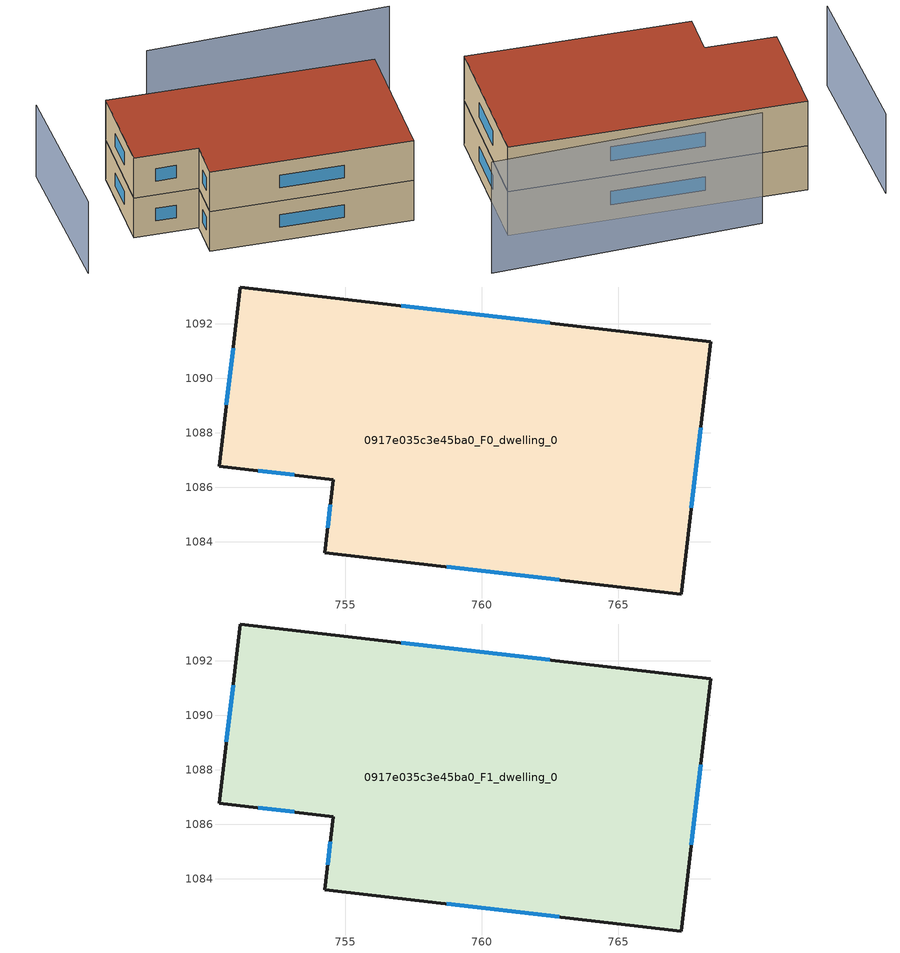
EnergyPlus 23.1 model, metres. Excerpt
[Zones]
0917e035c3e45ba0_F0_dwelling_0
 floor ground (EU_floor_Construction): 768.4,1091.35 767.32,1082.08 754.23,1083.6 754.54,1086.29 750.37,1086.77 751.14,1093.35 z0
 wall outside (EU_wall_Construction): 750.37,1086.77 754.54,1086.29 754.23,1083.6 767.32,1082.08 768.4,1091.35 751.14,1093.35 750.37,1086.77 z0:3
 window (EU_Window_Construction): 751.8,1086.6 753.12,1086.45 / 750.87,1091.1 750.63,1089.02 / 762.49,1092.03 757.05,1092.66 / 767.69,1085.26 768.03,1088.18 / 758.72,1083.08 762.84,1082.6 / 754.44,1085.37 754.34,1084.52 z1.03:1.97
0917e035c3e45ba0_F1_dwelling_0
 floor to 0917e035c3e45ba0_F0_dwelling_0 (EU_floor_Construction): 768.4,1091.35 767.32,1082.08 754.23,1083.6 754.54,1086.29 750.37,1086.77 751.13,1093.35 z3
 wall outside (EU_wall_Construction): 750.37,1086.77 754.54,1086.29 754.23,1083.6 767.32,1082.08 768.4,1091.35 751.14,1093.35 750.37,1086.77 z3:6
 window (EU_Window_Construction): 751.8,1086.6 753.12,1086.45 / 750.87,1091.1 750.63,1089.02 / 762.49,1092.03 757.05,1092.66 / 767.69,1085.26 768.03,1088.18 / 758.72,1083.08 762.84,1082.6 / 754.44,1085.37 754.34,1084.52 z4.03:4.97
 roof outside (EU_roof_Construction): 767.32,1082.08 768.4,1091.35 751.14,1093.35 750.37,1086.77 754.54,1086.29 754.23,1083.6 z6
shading: 770.59,1094.42 754.72,1095.47 z0:7.5; 747.21,1095.27 746.31,1084.21 z0:5.4
[Building]
EU S2 Campaign: North Axis=0; Terrain=City; Solar Distribution=FullExterior
[Site:Location]
Cape.Town.Intl.AP: Latitude=-33.965; Longitude=18.602; Time Zone=2; Elevation=46
[SizingPeriod:WeatherFileDays]
AnnualSizingPeriod: Begin Month=1; Begin Day of Month=1; End Month=12; End Day of Month=31; Day of Week for Start Day=Monday; Use Weather File Daylight Saving Period=No; Use Weather File Rain and Snow Indicators=No
[MATERIAL]
EU_InternalMass_Material: Roughness=MediumRough; Thickness=0.1; Conductivity=1; Density=1800; Specific Heat=900; Thermal Absorptance=0.9; Solar Absorptance=0.7; Visible Absorptance=0.7
[MATERIAL:NOMASS] Roughness=MediumRough; Thermal Absorptance=0.9; Solar Absorptance=0.7; Visible Absorptance=0.7
Name | Thermal Resistance
EU_wall_NoMass | 0.493876
EU_roof_NoMass | 0.449382
EU_floor_NoMass | 1.25
[WINDOWMATERIAL:SIMPLEGLAZINGSYSTEM]
EU_Window_SimpleGlazing: UFactor=4.4; Solar Heat Gain Coefficient=0.85; Visible Transmittance=0.85
[CONSTRUCTION]
EU_wall_Construction: EU_wall_NoMass
EU_roof_Construction: EU_roof_NoMass
EU_floor_Construction: EU_floor_NoMass
EU_Window_Construction: EU_Window_SimpleGlazing
EU_InternalMass_Construction: EU_InternalMass_Material
[ZONE] Type=1; Multiplier=1; Ceiling Height=autocalculate; Floor Area=autocalculate; Part of Total Floor Area=Yes
Name | Volume
0917e035c3e45ba0_F0_dwelling_0 | 452.135
0917e035c3e45ba0_F1_dwelling_0 | 452.134
[INTERNALMASS] Construction=EU_InternalMass_Construction; Surface Area=150.711
Name | Zone or ZoneList
0917e035c3e45ba0_F0_dwelling_0_EU_InternalMass | 0917e035c3e45ba0_F0_dwelling_0
0917e035c3e45ba0_F1_dwelling_0_EU_InternalMass | 0917e035c3e45ba0_F1_dwelling_0
[OTHEREQUIPMENT] Fuel Type=Electricity; Design Level Calculation Method=Watts/Area; Power per Zone Floor Area=1; Fraction Latent=0; Fraction Radiant=0; Fraction Lost=0; Carbon Dioxide Generation Rate=0; EndUse Subcategory=EU_Step8_InternalGains
Name | Zone or ZoneList or Space or SpaceList | Schedule
EU_Step8_InternalGain_0917e035c3e45ba0_F0_dwelling_0_f000 | 0917e035c3e45ba0_F0_dwelling_0 | EU_Step8_GainSchedule_0917e035c3e45ba0_F0_dwelling_0_f000
EU_Step8_InternalGain_0917e035c3e45ba0_F1_dwelling_0_f000 | 0917e035c3e45ba0_F1_dwelling_0 | EU_Step8_GainSchedule_0917e035c3e45ba0_F1_dwelling_0_f000
[ZONEVENTILATION:DESIGNFLOWRATE] Schedule=EU_AlwaysOn; Design Flow Rate Calculation Method=AirChanges/Hour; Air Changes per Hour=0.64; Ventilation Type=Natural; Fan Pressure Rise=0; Fan Total Efficiency=1; Constant Term Coefficient=1; Temperature Term Coefficient=0; Velocity Term Coefficient=0; Velocity Squared Term Coefficient=0; Minimum Indoor Temperature=-100; Maximum Indoor Temperature=100; Delta Temperature=-100; Minimum Outdoor Temperature=-100; Maximum Outdoor Temperature=100; Maximum Wind Speed=40
Name | Zone or ZoneList or Space or SpaceList
EU_ConstantAir_0917e035c3e45ba0_F0_dwelling_0 | 0917e035c3e45ba0_F0_dwelling_0
EU_ConstantAir_0917e035c3e45ba0_F1_dwelling_0 | 0917e035c3e45ba0_F1_dwelling_0
[HVACTEMPLATE:THERMOSTAT] Constant Heating Setpoint=20; Constant Cooling Setpoint=50
EU_HeatOnly_0917e035c3e45ba0_F0_dwelling_0; EU_HeatOnly_0917e035c3e45ba0_F1_dwelling_0
[HVACTEMPLATE:ZONE:IDEALLOADSAIRSYSTEM] System Availability Schedule=EU_AlwaysOn; Maximum Heating Supply Air Temperature=50; Minimum Cooling Supply Air Temperature=13; Maximum Heating Supply Air Humidity Ratio=0.0156; Minimum Cooling Supply Air Humidity Ratio=0.0077; Heating Limit=NoLimit; Cooling Limit=NoLimit; Heating Availability Schedule=EU_AlwaysOn; Cooling Availability Schedule=EU_CoolingOff; Dehumidification Control Type=ConstantSensibleHeatRatio; Cooling Sensible Heat Ratio=0.7; Dehumidification Setpoint=60; Humidification Control Type=None; Humidification Setpoint=30; Outdoor Air Method=None; Outdoor Air Flow Rate per Person=0.00944; Outdoor Air Flow Rate per Zone Floor Area=0; Outdoor Air Flow Rate per Zone=0; Demand Controlled Ventilation Type=None; Outdoor Air Economizer Type=NoEconomizer; Heat Recovery Type=None; Sensible Heat Recovery Effectiveness=0.7; Latent Heat Recovery Effectiveness=0.65
Name | Template Thermostat
0917e035c3e45ba0_F0_dwelling_0 | EU_HeatOnly_0917e035c3e45ba0_F0_dwelling_0
0917e035c3e45ba0_F1_dwelling_0 | EU_HeatOnly_0917e035c3e45ba0_F1_dwelling_0
[SIZING:ZONE] Zone Cooling Design Supply Air Temperature Input Method=SupplyAirTemperature; Zone Cooling Design Supply Air Temperature=13; Zone Heating Design Supply Air Temperature Input Method=SupplyAirTemperature; Zone Heating Design Supply Air Temperature=50; Zone Cooling Design Supply Air Humidity Ratio=0.008; Zone Heating Design Supply Air Humidity Ratio=0.008; Cooling Design Air Flow Method=DesignDay; Cooling Design Air Flow Rate=0; Cooling Minimum Air Flow per Zone Floor Area=0.000762; Cooling Minimum Air Flow=0; Cooling Minimum Air Flow Fraction=0.2; Heating Design Air Flow Method=DesignDay; Heating Design Air Flow Rate=0; Heating Maximum Air Flow per Zone Floor Area=0.002032; Heating Maximum Air Flow=0.141576; Heating Maximum Air Flow Fraction=0.3; Account for Dedicated Outdoor Air System=No; Dedicated Outdoor Air System Control Strategy=NeutralSupplyAir; Dedicated Outdoor Air Low Setpoint Temperature for Design=autosize; Dedicated Outdoor Air High Setpoint Temperature for Design=autosize; Zone Load Sizing Method=Sensible Load Only No Latent Load; Zone Latent Cooling Design Supply Air Humidity Ratio Input Method=HumidityRatioDifference; Zone Cooling Design Supply Air Humidity Ratio Difference=0.005; Zone Latent Heating Design Supply Air Humidity Ratio Input Method=HumidityRatioDifference; Zone Humidification Design Supply Air Humidity Ratio Difference=0.005
0917e035c3e45ba0_F0_dwelling_0; 0917e035c3e45ba0_F1_dwelling_0
[SCHEDULE:CONSTANT]
Name | Hourly Value
EU_AlwaysOn | 1
EU_CoolingOff | 0
[SCHEDULE:FILE] Column Number=1; Rows to Skip at Top=0; Number of Hours of Data=8760; Column Separator=Comma; Interpolate to Timestep=No; Minutes per Item=60; Adjust Schedule for Daylight Savings=Yes
Name | File
EU_Step8_GainSchedule_0917e035c3e45ba0_F0_dwelling_0_f000 | ../../schedules/0917e035c3e45ba0/0917e035c3e45ba0_F0_dwelling_0_f000_gain.csv
EU_Step8_GainSchedule_0917e035c3e45ba0_F1_dwelling_0_f000 | ../../schedules/0917e035c3e45ba0/0917e035c3e45ba0_F1_dwelling_0_f000_gain.csv
